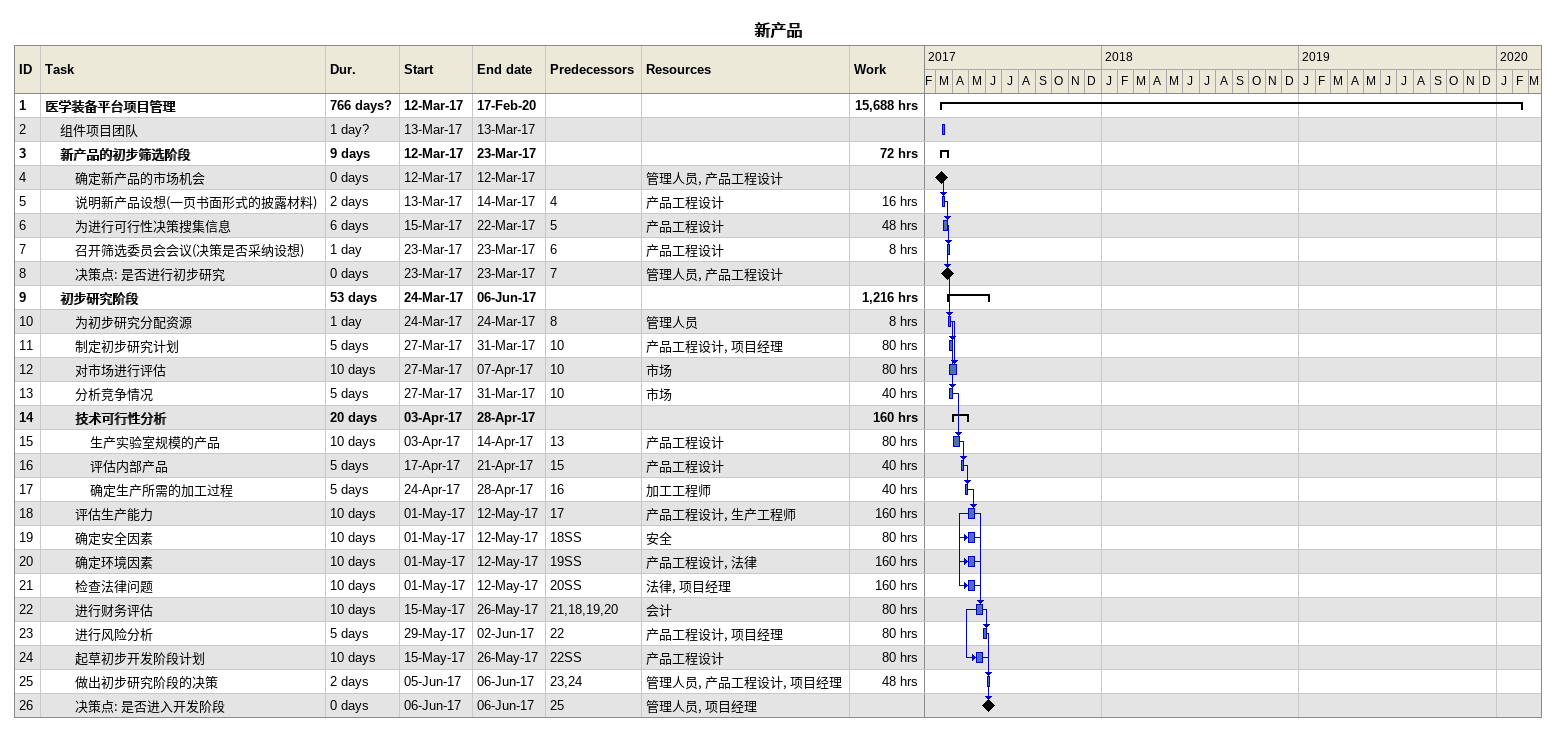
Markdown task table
新产品

| ID | Level | Task | Duration | Start | Finish | Predecessors | Resources | Work (h) |
|---|---|---|---|---|---|---|---|---|
| 1 | 1 | **医学装备平台项目管理** | 766d? | 2017-03-12 | 2020-02-17 |  |  | 15688 |
| 2 | 2 | 组件项目团队 | 1d? | 2017-03-13 | 2017-03-13 |  |  |  |
| 3 | 2 | **新产品的初步筛选阶段** | 9d | 2017-03-12 | 2017-03-23 |  |  | 72 |
| 4 | 3 | 确定新产品的市场机会 | 0d | 2017-03-12 | 2017-03-12 |  | 管理人员, 产品工程设计 |  |
| 5 | 3 | 说明新产品设想(一页书面形式的披露材料) | 2d | 2017-03-13 | 2017-03-14 | 4 | 产品工程设计 | 16 |
| 6 | 3 | 为进行可行性决策搜集信息 | 6d | 2017-03-15 | 2017-03-22 | 5 | 产品工程设计 | 48 |
| 7 | 3 | 召开筛选委员会会议(决策是否采纳设想) | 1d | 2017-03-23 | 2017-03-23 | 6 | 产品工程设计 | 8 |
| 8 | 3 | 决策点: 是否进行初步研究 | 0d | 2017-03-23 | 2017-03-23 | 7 | 管理人员, 产品工程设计 |  |
| 9 | 2 | **初步研究阶段** | 53d | 2017-03-24 | 2017-06-06 |  |  | 1216 |
| 10 | 3 | 为初步研究分配资源 | 1d | 2017-03-24 | 2017-03-24 | 8 | 管理人员 | 8 |
| 11 | 3 | 制定初步研究计划 | 5d | 2017-03-27 | 2017-03-31 | 10 | 产品工程设计, 项目经理 | 80 |
| 12 | 3 | 对市场进行评估 | 10d | 2017-03-27 | 2017-04-07 | 10 | 市场 | 80 |
| 13 | 3 | 分析竞争情况 | 5d | 2017-03-27 | 2017-03-31 | 10 | 市场 | 40 |
| 14 | 3 | **技术可行性分析** | 20d | 2017-04-03 | 2017-04-28 |  |  | 160 |
| 15 | 4 | 生产实验室规模的产品 | 10d | 2017-04-03 | 2017-04-14 | 13 | 产品工程设计 | 80 |
| 16 | 4 | 评估内部产品 | 5d | 2017-04-17 | 2017-04-21 | 15 | 产品工程设计 | 40 |
| 17 | 4 | 确定生产所需的加工过程 | 5d | 2017-04-24 | 2017-04-28 | 16 | 加工工程师 | 40 |
| 18 | 3 | 评估生产能力 | 10d | 2017-05-01 | 2017-05-12 | 17 | 产品工程设计, 生产工程师 | 160 |
| 19 | 3 | 确定安全因素 | 10d | 2017-05-01 | 2017-05-12 | 18SS | 安全 | 80 |
| 20 | 3 | 确定环境因素 | 10d | 2017-05-01 | 2017-05-12 | 19SS | 产品工程设计, 法律 | 160 |
| 21 | 3 | 检查法律问题 | 10d | 2017-05-01 | 2017-05-12 | 20SS | 法律, 项目经理 | 160 |
| 22 | 3 | 进行财务评估 | 10d | 2017-05-15 | 2017-05-26 | 21, 18, 19, 20 | 会计 | 80 |
| 23 | 3 | 进行风险分析 | 5d | 2017-05-29 | 2017-06-02 | 22 | 产品工程设计, 项目经理 | 80 |
| 24 | 3 | 起草初步开发阶段计划 | 10d | 2017-05-15 | 2017-05-26 | 22SS | 产品工程设计 | 80 |
| 25 | 3 | 做出初步研究阶段的决策 | 2d | 2017-06-05 | 2017-06-06 | 23, 24 | 管理人员, 产品工程设计, 项目经理 | 48 |
| 26 | 3 | 决策点: 是否进入开发阶段 | 0d | 2017-06-06 | 2017-06-06 | 25 | 管理人员, 项目经理 |  |
